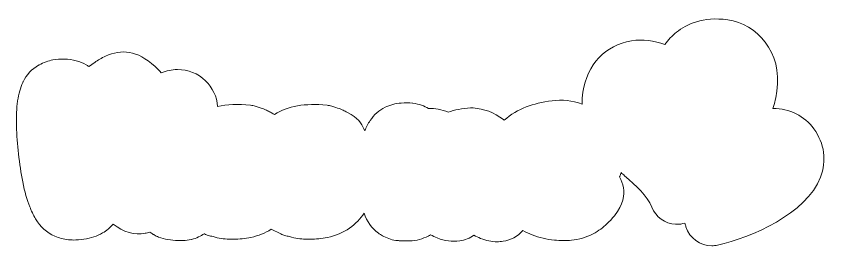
# Model space of a CAD drawing. Header units: inches. Extents: x -3840 to 7934, y -5489 to 4117.
# Drawn here: x 45 to 3968, y -5489 to -4380 of the extents above; entities that cross this region are included whole.
import ezdxf

# ---------------------------------------------------------------- set-up
doc = ezdxf.new("R2010")
doc.units = ezdxf.units.IN
doc.header["$MEASUREMENT"] = 0
doc.layers.add('5', color=7, linetype='Continuous')

msp = doc.modelspace()

# ---------------------------------------------------------------- linework, layer by layer
at = {"layer": '5', "lineweight": 0}
msp.add_open_spline([(3905.5, -4924.3), (3860.7, -4861.9), (3786.4, -4825.3), (3707.2, -4826.1), (3707.1, -4826.1), (3707, -4826.1), (3706.9, -4826.1), (3715.5, -4799.6), (3722.2, -4771.5), (3726.5, -4741.6), (3753.9, -4551.7), (3627.1, -4417.6), (3488.6, -4397.5), (3367.6, -4380.1), (3287.2, -4420.2), (3240.9, -4457), (3219.5, -4474), (3200.4, -4494.3), (3184, -4517.3), (3133, -4497.2), (3077.4, -4490.1), (3022.2, -4498.9), (2896.9, -4518.8), (2807, -4614), (2787.8, -4747.2), (2784.9, -4767.2), (2783.6, -4786.4), (2783.7, -4804.8), (2735.7, -4787.5), (2686.8, -4782), (2638, -4788.4), (2591.4, -4794.6), (2549.5, -4804.6), (2513.5, -4818), (2474.3, -4832.7), (2438.5, -4854.4), (2407, -4882.3), (2406, -4881.5), (2405, -4880.6), (2404, -4879.8), (2356.8, -4845.1), (2307.4, -4826.1), (2256.9, -4823.5), (2252.3, -4823.2), (2247.8, -4823.2), (2243.2, -4823.4), (2202.7, -4825.5), (2166.7, -4832.3), (2135.5, -4843.9), (2104, -4830.4), (2071.8, -4824.3), (2039.6, -4825.5), (2020.6, -4814.2), (1996, -4804.4), (1964.8, -4800.6), (1964.2, -4800.5), (1963.5, -4800.4), (1962.9, -4800.4), (1945.9, -4798.5), (1928.1, -4798.3), (1908.3, -4799.7), (1879.9, -4801.7), (1853.6, -4808.5), (1830, -4820), (1801.1, -4833.8), (1776.5, -4855.9), (1758.2, -4884.5), (1747.7, -4899.1), (1739, -4915.6), (1732.1, -4934.1), (1730.8, -4931.5), (1729.6, -4928.8), (1728.2, -4926.3), (1728, -4925.7), (1727.8, -4925.2), (1727.5, -4924.6), (1717.7, -4900.5), (1696.5, -4867.9), (1650.8, -4847.1), (1646.5, -4844.9), (1643.7, -4843.4), (1642, -4842.4), (1638.6, -4840.3), (1635, -4838.5), (1631.4, -4836.8), (1624.7, -4833.6), (1619.5, -4831.2), (1616, -4829.6), (1613.6, -4828.6), (1611.2, -4827.6), (1608.8, -4826.7), (1597.8, -4822.5), (1585.8, -4818.6), (1572.3, -4814.7), (1564.7, -4812.5), (1556.9, -4811), (1549.1, -4810.2), (1442.6, -4799.2), (1359.4, -4814), (1295.7, -4855), (1290.9, -4852.2), (1285.8, -4849.6), (1280.4, -4847.1), (1276.1, -4844.9), (1273.3, -4843.4), (1271.6, -4842.4), (1268.2, -4840.3), (1264.6, -4838.5), (1261, -4836.8), (1254.3, -4833.6), (1249.1, -4831.2), (1245.6, -4829.6), (1243.2, -4828.6), (1240.8, -4827.6), (1238.4, -4826.7), (1227.4, -4822.5), (1215.4, -4818.6), (1201.9, -4814.7), (1194.3, -4812.5), (1186.5, -4811), (1178.7, -4810.2), (1118.4, -4804), (1065.5, -4806), (1019.5, -4816.4), (1016.2, -4768.9), (995.9, -4725.1), (961.2, -4691.8), (924.2, -4656.3), (877.3, -4637.6), (825.4, -4637.6), (797.5, -4637.6), (770.9, -4643.2), (746.5, -4654), (738.4, -4643.6), (728.8, -4633.1), (717, -4622.8), (671.2, -4582.6), (633.1, -4561.8), (593.2, -4555.1), (554.6, -4548.7), (514.4, -4554.9), (476.9, -4573.2), (458.2, -4582.3), (440.8, -4592.4), (425.1, -4603.2), (415.6, -4609.6), (406.3, -4616.4), (397.3, -4623.7), (392.4, -4620.1), (387.9, -4617.2), (384.2, -4615), (354.2, -4597.4), (318.7, -4588.1), (278.6, -4587.4), (257.8, -4587), (239.3, -4588.6), (222.7, -4591.5), (200.5, -4595.4), (178.6, -4603.3), (155.7, -4615.4), (154.9, -4615.8), (154.2, -4616.2), (153.5, -4616.6), (121.1, -4634.6), (95, -4662.6), (78, -4697.7), (77.5, -4698.7), (77, -4699.7), (76.6, -4700.8), (65.4, -4725.5), (57.3, -4754.3), (51.8, -4788.8), (51.6, -4789.5), (51.5, -4790.2), (51.4, -4790.9), (46.7, -4823.9), (45.1, -4863.2), (46.5, -4911), (47.7, -4954.3), (51, -4999.6), (56.1, -5045.8), (61.2, -5092.1), (68.2, -5137.5), (76.7, -5180.9), (86.1, -5228.4), (97.2, -5267.7), (110.7, -5300.7), (117.9, -5320.1), (127.5, -5340), (139.1, -5359.8), (161.2, -5397.4), (193.3, -5426), (232.2, -5442.6), (252, -5451.6), (273.9, -5457.4), (297.4, -5460.1), (305.3, -5461), (313.5, -5461.4), (322.2, -5461.4), (337.7, -5461.4), (354.5, -5460), (373.1, -5457.2), (406.3, -5452.3), (436.5, -5442.3), (462.9, -5427.5), (483.3, -5416.2), (500.4, -5401.4), (513.7, -5384.3), (564.7, -5423.6), (617, -5438.5), (668.6, -5429), (676.5, -5427.5), (684.4, -5425.5), (692.2, -5422.9), (697.4, -5427.1), (702.8, -5430.9), (708.5, -5434.3), (709.8, -5435.1), (711.1, -5435.9), (712.6, -5436.8), (719.4, -5440.8), (726.6, -5444.3), (734, -5447), (748, -5452.2), (763.3, -5456.2), (779.5, -5458.8), (795.7, -5461.6), (811.5, -5463.3), (826.6, -5463.9), (832.2, -5464.2), (837.8, -5464.4), (843.3, -5464.4), (846.4, -5464.4), (849.4, -5464.4), (852.4, -5464.3), (866, -5463.8), (879.3, -5462.1), (891.9, -5459.2), (892.6, -5459.1), (893.3, -5458.9), (894, -5458.7), (919.1, -5452.5), (938.7, -5442.4), (954, -5431.1), (954, -5431.1), (956, -5432), (956, -5432), (962.1, -5434.8), (968.3, -5437.2), (974.7, -5439.1), (981.8, -5441.2), (989.4, -5443.1), (997.6, -5445.1), (1023.8, -5454.1), (1051.2, -5455.9), (1074.5, -5457.4), (1077.3, -5457.6), (1080.6, -5457.7), (1083.5, -5457.7), (1087.7, -5457.7), (1091.8, -5457.5), (1095.9, -5457.1), (1124.7, -5457.4), (1153.3, -5454.5), (1180.9, -5448.7), (1217, -5441.1), (1249.6, -5428.1), (1278.6, -5409.6), (1278.6, -5409.6), (1326.4, -5432), (1326.4, -5432), (1332.5, -5434.8), (1338.7, -5437.2), (1345.1, -5439.1), (1352.2, -5441.2), (1359.8, -5443.1), (1368, -5445.1), (1394.2, -5454.1), (1421.6, -5455.9), (1444.9, -5457.4), (1447.7, -5457.6), (1451, -5457.7), (1453.9, -5457.7), (1458.1, -5457.7), (1462.2, -5457.5), (1466.3, -5457.1), (1495.2, -5457.4), (1523.7, -5454.5), (1551.3, -5448.7), (1591.1, -5440.4), (1626.7, -5425.4), (1657.8, -5403.8), (1687, -5383.3), (1710.9, -5359.1), (1729.3, -5331.7), (1741.9, -5371.6), (1765.5, -5405), (1797.7, -5428.4), (1799.1, -5429.4), (1800.5, -5430.3), (1801.9, -5431.3), (1808.9, -5435.9), (1816.3, -5440), (1824.1, -5443.7), (1844.2, -5455.5), (1866.6, -5462.5), (1890.4, -5464.2), (1896.1, -5464.7), (1901.9, -5464.9), (1908, -5464.8), (1921, -5466), (1934.1, -5466.4), (1947.2, -5466), (1947.9, -5466), (1948.6, -5465.9), (1949.3, -5465.9), (1981.6, -5464.3), (2011.9, -5456.3), (2039.5, -5442.1), (2039.7, -5442), (2040, -5441.9), (2040.3, -5441.7), (2043.7, -5439.9), (2047.1, -5438), (2050.4, -5436), (2060.3, -5441.7), (2071.1, -5447), (2082.8, -5451.7), (2118.6, -5466.3), (2155.2, -5471), (2191.4, -5465.7), (2216.7, -5462.2), (2240.2, -5452.6), (2260.2, -5438), (2270.2, -5443.7), (2280.9, -5448.9), (2292.6, -5453.7), (2318.9, -5464.4), (2345.7, -5469.8), (2372.5, -5469.8), (2382.1, -5469.8), (2391.7, -5469.1), (2401.3, -5467.7), (2438.8, -5462.5), (2472.2, -5443.8), (2496.6, -5415.4), (2511.1, -5423.3), (2526, -5430.4), (2541.3, -5436.5), (2576, -5450), (2612.6, -5458.6), (2650, -5462), (2663.9, -5463.4), (2678, -5464.1), (2692.2, -5464.1), (2705.4, -5464.1), (2718.7, -5463.5), (2731.9, -5462.3), (2767.7, -5458.9), (2803, -5448.5), (2836.8, -5431.1), (2849.8, -5424.6), (2862.6, -5416.8), (2874.4, -5408.4), (2894.4, -5394.2), (2914.7, -5374.4), (2940.2, -5344), (2984.8, -5291), (2988.3, -5241.2), (2983.4, -5208.7), (2980.6, -5189.8), (2974.3, -5172.1), (2965, -5156.1), (2965.4, -5155.3), (2965.7, -5154.5), (2966, -5153.7), (2968.4, -5147.9), (2970.3, -5141.9), (2972, -5135.8), (2977.8, -5140.9), (2983.5, -5145.9), (2989.1, -5150.8), (3045.7, -5200.4), (3099.2, -5247.2), (3120.9, -5302.5), (3139.7, -5350.4), (3184.8, -5382.8), (3236.1, -5385.5), (3238.4, -5385.6), (3240.6, -5385.6), (3242.9, -5385.6), (3255.8, -5385.6), (3268.5, -5383.7), (3280.5, -5380), (3282.4, -5386.1), (3284.3, -5392.1), (3286.3, -5398.1), (3303.9, -5453.3), (3355.1, -5489.2), (3411, -5489.2), (3420.2, -5489.2), (3429.5, -5488.3), (3438.8, -5486.2), (3602, -5450.9), (3869.3, -5334.3), (3937, -5158.2), (3967.7, -5078.3), (3956.5, -4995.3), (3905.5, -4924.3)], degree=3, knots=[0, 0, 0, 0, 1, 1, 1, 2, 2, 2, 3, 3, 3, 4, 4, 4, 5, 5, 5, 6, 6, 6, 7, 7, 7, 8, 8, 8, 9, 9, 9, 10, 10, 10, 11, 11, 11, 12, 12, 12, 13, 13, 13, 14, 14, 14, 15, 15, 15, 16, 16, 16, 17, 17, 17, 18, 18, 18, 19, 19, 19, 20, 20, 20, 21, 21, 21, 22, 22, 22, 23, 23, 23, 24, 24, 24, 25, 25, 25, 26, 26, 26, 27, 27, 27, 28, 28, 28, 29, 29, 29, 30, 30, 30, 31, 31, 31, 32, 32, 32, 33, 33, 33, 34, 34, 34, 35, 35, 35, 36, 36, 36, 37, 37, 37, 38, 38, 38, 39, 39, 39, 40, 40, 40, 41, 41, 41, 42, 42, 42, 43, 43, 43, 44, 44, 44, 45, 45, 45, 46, 46, 46, 47, 47, 47, 48, 48, 48, 49, 49, 49, 50, 50, 50, 51, 51, 51, 52, 52, 52, 53, 53, 53, 54, 54, 54, 55, 55, 55, 56, 56, 56, 57, 57, 57, 58, 58, 58, 59, 59, 59, 60, 60, 60, 61, 61, 61, 62, 62, 62, 63, 63, 63, 64, 64, 64, 65, 65, 65, 66, 66, 66, 67, 67, 67, 68, 68, 68, 69, 69, 69, 70, 70, 70, 71, 71, 71, 72, 72, 72, 73, 73, 73, 74, 74, 74, 75, 75, 75, 76, 76, 76, 77, 77, 77, 78, 78, 78, 79, 79, 79, 80, 80, 80, 81, 81, 81, 82, 82, 82, 83, 83, 83, 84, 84, 84, 85, 85, 85, 86, 86, 86, 87, 87, 87, 88, 88, 88, 89, 89, 89, 90, 90, 90, 91, 91, 91, 92, 92, 92, 93, 93, 93, 94, 94, 94, 95, 95, 95, 96, 96, 96, 97, 97, 97, 98, 98, 98, 99, 99, 99, 100, 100, 100, 101, 101, 101, 102, 102, 102, 103, 103, 103, 104, 104, 104, 105, 105, 105, 106, 106, 106, 107, 107, 107, 108, 108, 108, 109, 109, 109, 110, 110, 110, 111, 111, 111, 112, 112, 112, 113, 113, 113, 114, 114, 114, 115, 115, 115, 116, 116, 116, 117, 117, 117, 118, 118, 118, 119, 119, 119, 120, 120, 120, 121, 121, 121, 122, 122, 122, 123, 123, 123, 124, 124, 124, 125, 125, 125, 126, 126, 126, 127, 127, 127, 128, 128, 128, 129, 129, 129, 130, 130, 130, 131, 131, 131, 132, 132, 132, 133, 133, 133, 134, 134, 134, 135, 135, 135, 136, 136, 136, 136], dxfattribs=at)

doc.saveas('drawing.dxf')
